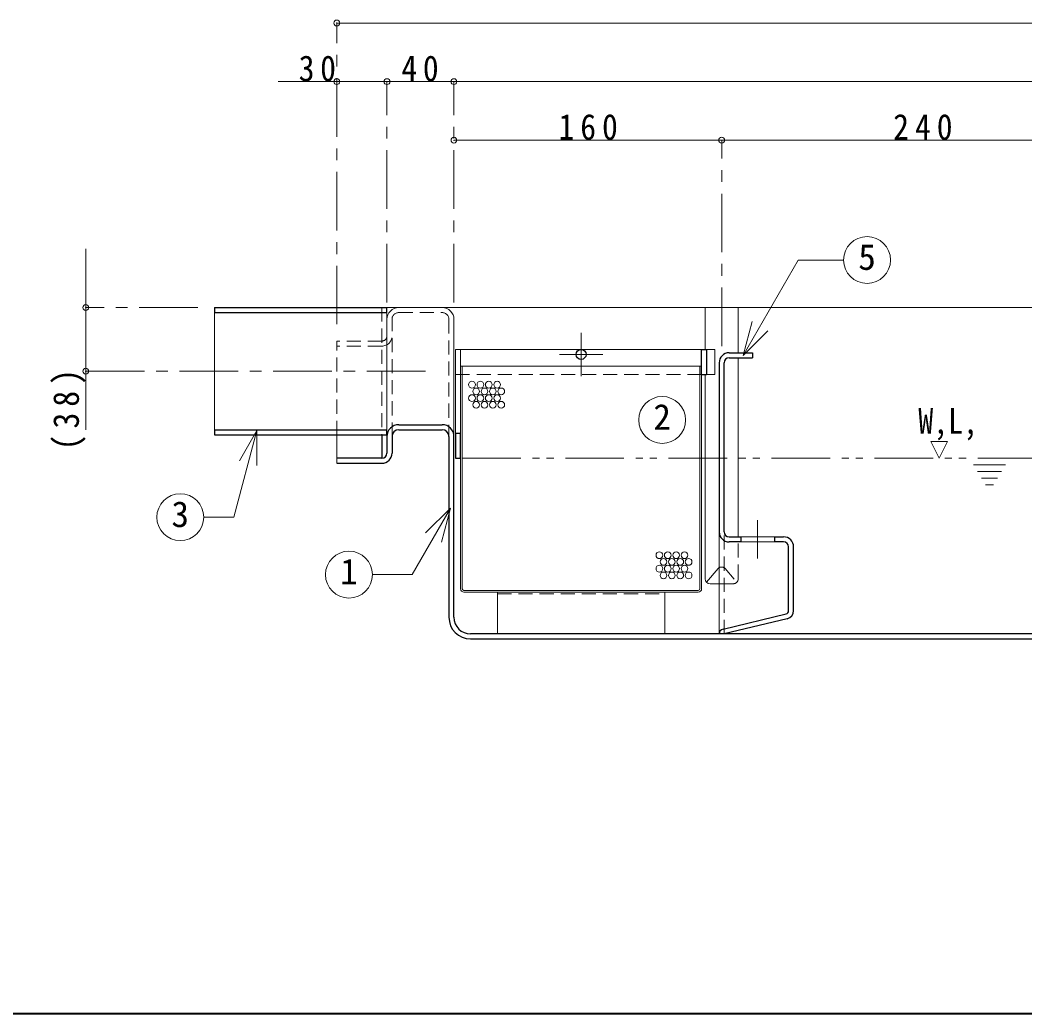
# Model space of a CAD drawing. Units: millimetres at full size, sheet at 1:7. Extents: x -1472 to 1363, y -987 to 980.
# Drawn here: x -831 to -230, y -987 to -394 of the extents above; entities that cross this region are included whole.
import ezdxf
from ezdxf.enums import TextEntityAlignment as Align

# ---------------------------------------------------------------- set-up
doc = ezdxf.new("R2010")
doc.units = ezdxf.units.MM
doc.header["$LTSCALE"] = 7
doc.header["$PDMODE"] = 32
doc.header["$PDSIZE"] = 3.5
for name, pattern in [('CHAIN1', [8, 5, -1, 1, -1]), ('DASHED1', [1.8, 1.2, -0.6]), ('DOUBLE_CHAIN1', [8.8, 5, -1, 0.6, -0.6, 0.6, -1])]:
    doc.linetypes.add(name, pattern=pattern)
doc.layers.add('0-0____1', color=4, linetype='Continuous', lineweight=9)
doc.styles.add('ＭＳ ゴシック', font='')
doc.styles.get('ＭＳ ゴシック').set_extended_font_data('MS Gothic')

msp = doc.modelspace()

# ---------------------------------------------------------------- linework, layer by layer
at = {"layer": '0-0____1', "linetype": 'CHAIN1'}
for p, q in [((-641.501, -575.38), (-641.501, -395.38)), ((-611.501, -562.38), (-611.501, -430.38)), ((-571.501, -562.38), (-571.501, -430.38)), ((-411.501, -588.343), (-411.501, -465.38)), ((-724.501, -565.38), (-791.501, -565.38)), ((-495.501, -580.38), (-495.501, -606.38)), ((-508.501, -593.38), (-482.501, -593.38)), ((-791.501, -603.38), (-586.501, -603.38)), ((-390.001, -692.38), (-390.001, -715.38))]:
    msp.add_line(p, q, dxfattribs=at)
at = {"layer": '0-0____1'}
for p, q in [((298.499, -395.38), (-641.501, -395.38)), ((-676.501, -430.38), (-611.501, -430.38)), ((-611.501, -430.38), (-571.501, -430.38)), ((-571.501, -430.38), (228.499, -430.38)), ((-571.501, -465.38), (-411.501, -465.38)), ((-411.501, -465.38), (-171.501, -465.38)), ((-791.501, -530.38), (-791.501, -638.38)), ((-604.501, -565.38), (-611.501, -565.38)), ((-578.501, -565.38), (235.499, -565.38)), ((-567.501, -590.38), (-423.501, -590.38)), ((-566.501, -600.38), (-424.501, -600.38))]:
    msp.add_line(p, q, dxfattribs=at)
at = {"layer": '0-0____1', "color": 5, "lineweight": 25}
for p, q in [((-714.501, -565.38), (-611.501, -565.38)), ((-714.501, -565.38), (-714.501, -568.38)), ((-714.501, -568.38), (-611.501, -568.38)), ((-611.501, -568.38), (-611.501, -565.38)), ((-407.001, -592.38), (-393.001, -592.38)), ((-393.001, -592.38), (-393.001, -595.38)), ((-413.001, -598.38), (-413.001, -699.38)), ((-410.001, -699.38), (-410.001, -598.38)), ((-407.001, -595.38), (-393.001, -595.38)), ((-423.501, -605.38), (-420.501, -605.38)), ((-604.501, -635.38), (-578.501, -635.38)), ((-714.501, -638.38), (-714.501, -641.38)), ((-714.501, -638.38), (-611.501, -638.38)), ((-714.501, -641.38), (-611.501, -641.38)), ((-614.501, -641.38), (-614.501, -655.38)), ((-611.501, -641.38), (-611.501, -638.38)), ((-611.501, -642.38), (-611.501, -652.38)), ((-608.501, -642.38), (-608.501, -652.38)), ((-604.501, -638.38), (-578.501, -638.38)), ((-574.501, -642.38), (-574.501, -750.38)), ((-571.501, -750.38), (-571.501, -642.38)), ((-570.501, -640.38), (-567.501, -640.38)), ((-570.501, -640.38), (-570.501, -655.38)), ((-567.501, -655.38), (-567.501, -640.38)), ((-614.501, -655.38), (-641.501, -655.38)), ((-641.501, -658.38), (-614.501, -658.38)), ((-570.501, -655.38), (-567.501, -655.38)), ((-407.001, -702.38), (-400.001, -702.38)), ((-400.001, -702.38), (-400.001, -705.38)), ((-380.001, -702.38), (-380.001, -705.38)), ((-380.001, -702.38), (-374.501, -702.38)), ((-400.001, -705.38), (-407.001, -705.38)), ((-374.501, -705.38), (-380.001, -705.38)), ((-371.501, -746.442), (-371.501, -708.38)), ((-368.501, -746.442), (-368.501, -708.38)), ((-410.704, -757.464), (-373.033, -748.386)), ((-372.33, -751.303), (-410.001, -760.38)), ((218.499, -760.38), (-561.501, -760.38)), ((-561.501, -763.38), (218.499, -763.38))]:
    msp.add_line(p, q, dxfattribs=at)
at = {"layer": '0-0____1', "color": 7, "lineweight": 18}
for p, q in [((-714.501, -568.38), (-714.501, -638.38)), ((-611.501, -638.38), (-611.501, -568.38)), ((-604.501, -565.38), (-578.501, -565.38)), ((-421.404, -590.38), (-421.404, -565.38)), ((-401.599, -565.38), (-401.599, -592.38)), ((-571.501, -642.38), (-571.501, -572.38)), ((-398.756, -594.051), (-393.32, -573.767)), ((-398.756, -594.051), (-383.906, -579.202)), ((-570.501, -590.38), (-567.501, -590.38)), ((-570.501, -590.38), (-570.501, -640.38)), ((-567.501, -640.38), (-567.501, -590.38)), ((-420.501, -590.38), (-415.501, -590.38)), ((-567.501, -600.38), (-566.501, -600.38)), ((-566.501, -733.38), (-566.501, -600.38)), ((-424.501, -600.38), (-423.501, -600.38)), ((-424.501, -733.38), (-424.501, -600.38)), ((-401.599, -702.38), (-401.599, -595.38)), ((-423.501, -733.38), (-423.501, -605.38)), ((-421.404, -727.38), (-421.404, -605.38)), ((-420.501, -605.38), (-415.501, -605.38)), ((-689.188, -638.814), (-703.073, -690.633)), ((-689.188, -638.814), (-699.688, -657.001)), ((-689.188, -638.814), (-689.188, -659.814)), ((-641.501, -641.38), (-641.501, -658.38)), ((-611.501, -642.38), (-611.501, -641.38)), ((-567.501, -733.38), (-567.501, -655.38)), ((-573.555, -685.176), (-596.507, -724.929)), ((-573.555, -685.176), (-588.405, -700.025)), ((-573.555, -685.176), (-578.991, -705.46)), ((-721.032, -690.633), (-703.073, -690.633)), ((-413.001, -699.38), (-413.001, -760.38)), ((-380.001, -702.38), (-400.001, -702.38)), ((-380.001, -705.38), (-400.001, -705.38)), ((-620.231, -724.929), (-596.507, -724.929)), ((-420.53, -729.497), (-413.633, -721.269)), ((-413.001, -730.38), (-418.404, -730.38)), ((-425.501, -734.38), (-565.501, -734.38)), ((-425.501, -735.38), (-565.501, -735.38)), ((-545.501, -735.38), (-545.501, -760.38)), ((-445.501, -735.38), (-445.501, -760.38))]:
    msp.add_line(p, q, dxfattribs=at)
at = {"layer": '0-0____1', "color": 7, "linetype": 'DASHED1', "lineweight": 18}
msp.add_line((-614.501, -565.38), (-614.501, -641.38), dxfattribs=at)
at = {"layer": '0-0____1', "linetype": 'DASHED1'}
for p, q in [((-604.501, -568.38), (-578.501, -568.38)), ((-608.501, -642.38), (-608.501, -572.38)), ((-574.501, -572.38), (-574.501, -642.38)), ((-614.501, -585.38), (-641.501, -585.38)), ((-641.501, -641.38), (-641.501, -585.38)), ((-614.501, -588.38), (-641.501, -588.38)), ((-570.501, -605.38), (-423.501, -605.38)), ((-410.001, -760.38), (-410.001, -699.38)), ((-401.599, -727.38), (-401.599, -702.38)), ((-409.37, -721.269), (-402.473, -729.497)), ((-404.599, -730.38), (-413.001, -730.38)), ((-545.501, -736.38), (-445.501, -736.38))]:
    msp.add_line(p, q, dxfattribs=at)
at = {"layer": '0-0____1', "linetype": 'DOUBLE_CHAIN1'}
for p, q in [((-566.501, -655.38), (108.499, -655.38)), ((-261.101, -659.38), (-241.901, -659.38)), ((-258.701, -663.38), (-244.301, -663.38)), ((-256.301, -667.38), (-246.701, -667.38)), ((-253.901, -671.38), (-249.101, -671.38))]:
    msp.add_line(p, q, dxfattribs=at)
at = {"layer": '0-0____1', "color": 1, "lineweight": 40}
msp.add_line((1363.499, -987.38), (-1471.501, -987.38), dxfattribs=at)
at = {"layer": '0-0____1', "color": 7, "lineweight": 18}
for points in [[(-398.756, -594.051), (-365.805, -536.978), (-338.634, -536.978)], [(-415.501, -590.38), (-415.501, -591.521), (-415.501, -605.38)]]:
    msp.add_lwpolyline(points, dxfattribs=at)
at = {"layer": '0-0____1', "color": 5, "lineweight": 25}
msp.add_lwpolyline([(-423.501, -605.38), (-423.501, -590.38), (-420.501, -590.38), (-420.501, -605.38)], dxfattribs=at)
at = {"layer": '0-0____1'}
msp.add_lwpolyline([(-281.501, -655.38), (-286.501, -645.38), (-276.501, -645.38)], close=True, dxfattribs=at)
at = {"layer": '0-0____1', "color": 7, "lineweight": 18}
for centre in [(-324.634, -536.978), (-447.078, -632.521), (-735.032, -690.633), (-634.231, -724.929)]:
    msp.add_circle(centre, 14, dxfattribs=at)
at = {"layer": '0-0____1', "color": 5, "lineweight": 25}
msp.add_circle((-495.501, -593.38), 3, dxfattribs=at)
at = {"layer": '0-0____1'}
for centre in [(-560.707, -611.441), (-555.707, -611.441), (-550.707, -611.441), (-545.707, -611.441), (-560.707, -619.441), (-558.207, -615.441), (-555.707, -619.441), (-553.207, -615.441), (-550.707, -619.441), (-548.207, -615.441), (-545.707, -619.441), (-543.207, -615.441), (-558.207, -623.441), (-553.207, -623.441), (-548.207, -623.441), (-543.207, -623.441), (-448.748, -713.365), (-443.748, -713.365), (-438.748, -713.365), (-433.748, -713.365), (-448.748, -721.365), (-446.248, -717.365), (-443.748, -721.365), (-441.248, -717.365), (-438.748, -721.365), (-436.248, -717.365), (-433.748, -721.365), (-431.248, -717.365), (-446.248, -725.365), (-441.248, -725.365), (-436.248, -725.365), (-431.248, -725.365)]:
    msp.add_circle(centre, 2, dxfattribs=at)
at = {"layer": '0-0____1', "color": 7, "lineweight": 18}
for centre, radius, start, end in [((-604.501, -572.38), 7, 90, 180), ((-578.501, -572.38), 7, 0, 90), ((-418.404, -727.38), 3, 180, 270), ((-565.501, -733.38), 2, 180, 270), ((-565.501, -733.38), 1, 180, 270), ((-425.501, -733.38), 1, 270, 0), ((-425.501, -733.38), 2, 270, 0)]:
    msp.add_arc(centre, radius, start, end, dxfattribs=at)
at = {"layer": '0-0____1', "linetype": 'DASHED1'}
for centre, radius, start, end in [((-604.501, -572.38), 4, 90, 180), ((-578.501, -572.38), 4, 0, 90), ((-614.501, -582.38), 6, 270, 0), ((-614.501, -582.38), 3, 270, 0), ((-411.501, -723.38), 3, 44.72027, 120), ((-404.599, -727.38), 3, 270, 0)]:
    msp.add_arc(centre, radius, start, end, dxfattribs=at)
at = {"layer": '0-0____1', "color": 5, "lineweight": 25}
for centre, radius, start, end in [((-407.001, -598.38), 6, 90, 180), ((-407.001, -598.38), 3, 90, 180), ((-604.501, -642.38), 7, 90, 180), ((-578.501, -642.38), 7, 0, 90), ((-604.501, -642.38), 4, 90, 180), ((-578.501, -642.38), 4, 0, 90), ((-614.501, -652.38), 3, 270, 0), ((-614.501, -652.38), 6, 270, 0), ((-407.001, -699.38), 6, 180, 270), ((-407.001, -699.38), 3, 180, 270), ((-374.501, -708.38), 6, 0, 90), ((-374.501, -708.38), 3, 0, 90), ((-411.501, -723.38), 3, 120, 135.27973), ((-561.501, -750.38), 13, 180, 270), ((-561.501, -750.38), 10, 180, 270), ((-373.501, -746.442), 2, 283.54794, 0), ((-373.501, -746.442), 5, 283.54794, 0), ((-410.001, -760.38), 3, 103.54794, 180)]:
    msp.add_arc(centre, radius, start, end, dxfattribs=at)
at = {"layer": '0-0____1'}
for p in [(-641.501, -395.38), (-641.501, -430.38), (-611.501, -430.38), (-571.501, -430.38), (-571.501, -465.38), (-411.501, -465.38), (-791.501, -565.38), (-791.501, -603.38)]:
    msp.add_point(p, dxfattribs=at)

# ---------------------------------------------------------------- texts
at = {"layer": '0-0____1', "color": 7, "style": 'ＭＳ ゴシック'}
for s, p in [('5', (-329.884, -547.478)), ('2', (-452.328, -643.021)), ('3', (-740.282, -701.133)), ('1', (-639.481, -735.429))]:
    msp.add_text(s, height=15.4, dxfattribs=at).set_placement(p, align=Align.BOTTOM_LEFT)
at = {"layer": '0-0____1', "color": 7, "style": 'ＭＳ ゴシック', "width": 0.85}
msp.add_text('W,L,', height=15.4, dxfattribs=at).set_placement((-294.001, -645.38), align=Align.BOTTOM_LEFT)
at = {"layer": '0-0____1', "color": 7, "char_height": 15.4, "attachment_point": 7, "style": 'ＭＳ ゴシック'}
for s, insert in [('\\T1.36;\\W0.9;30', (-664.251, -430.38)), ('\\T1.36;\\W0.9;40', (-602.876, -430.38)), ('\\T1.38;\\W0.9;160', (-509.001, -465.38)), ('\\T1.38;\\W0.9;240', (-309.001, -465.38))]:
    msp.add_mtext(s, dxfattribs=dict(at, insert=insert))
at = {"layer": '0-0____1', "color": 7, "insert": (-791.501, -650.63), "char_height": 15.4, "attachment_point": 7, "rotation": 90, "style": 'ＭＳ ゴシック'}
msp.add_mtext('\\T1.38;\\W0.9;(38)', dxfattribs=at)

doc.saveas('drawing.dxf')
